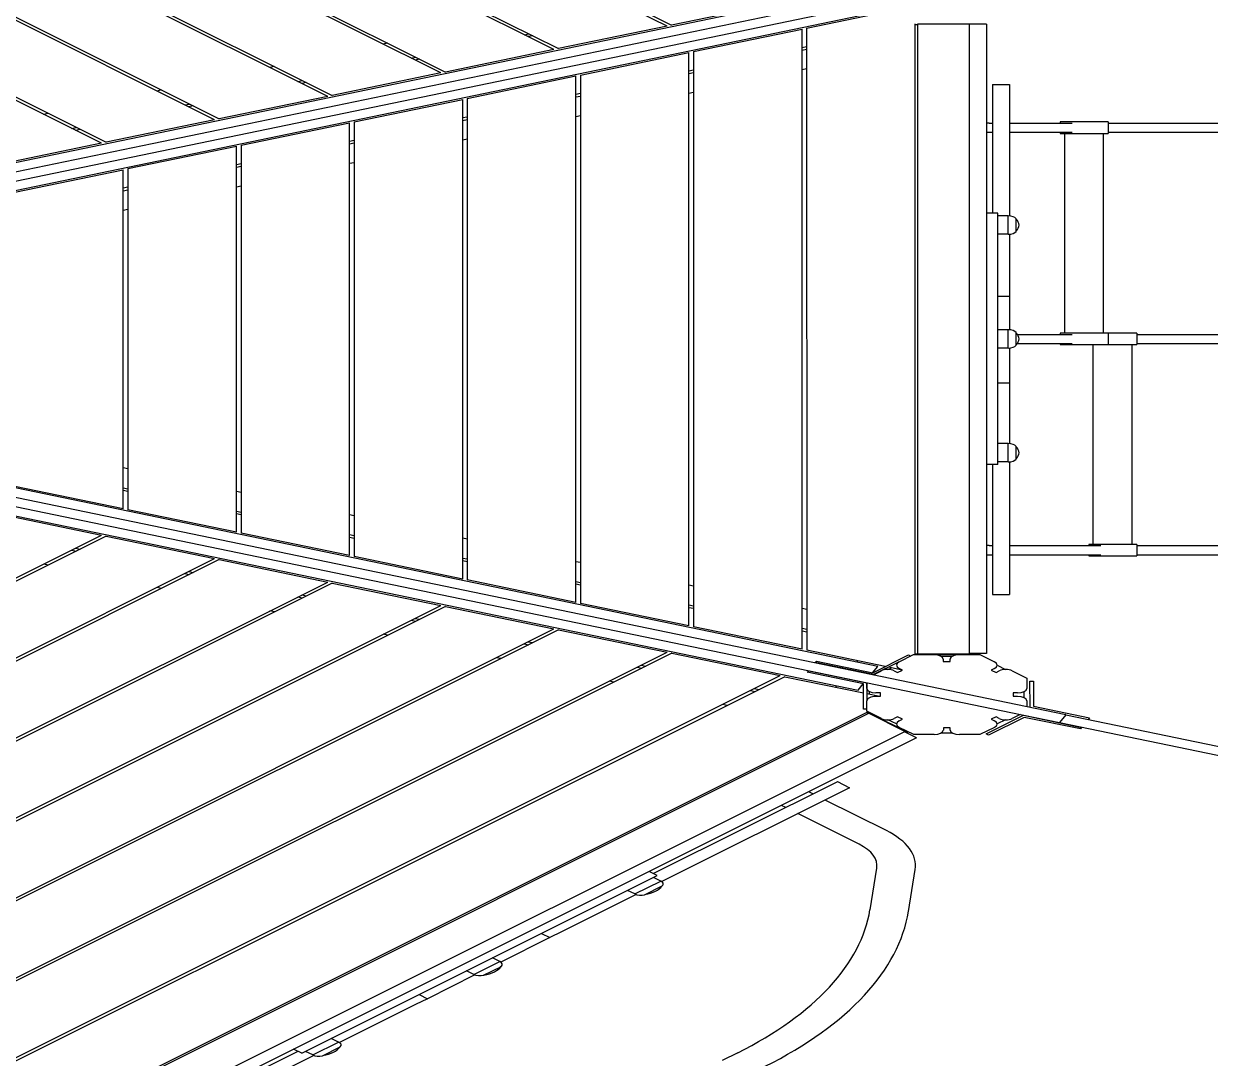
# Model space of a CAD drawing. Header units: millimetres. Extents: x 29838256 to 30236675, y -914750 to -833241.
# Drawn here: x 29971983 to 29973022, y -838836 to -837930 of the extents above; entities that cross this region are included whole.
import ezdxf

# ---------------------------------------------------------------- set-up
doc = ezdxf.new("R2010")
doc.units = ezdxf.units.MM
doc.header["$LTSCALE"] = 600
doc.header["$MEASUREMENT"] = 0
doc.layers.add('e-plan', color=9, linetype='CONTINUOUS')

msp = doc.modelspace()

# ---------------------------------------------------------------- linework, layer by layer
at = {"layer": 'e-plan', "extrusion": (0, -0.866025, 0.5)}
for p, q in [((29972546.2, -837931.9, 36468), (29971836.2, -837576.9, 37082.9)), ((29971837.9, -837574.9, 37086.4), (29972550.2, -837931.1, 36469.4)), ((29972447.2, -837952.4, 36432.5), (29971795.2, -837626.4, 36997.1)), ((29971796.8, -837624.4, 37000.6), (29972451.2, -837951.6, 36433.9)), ((29971755.8, -837673.9, 36914.9), (29972352.2, -837972.1, 36398.4)), ((29972348.2, -837972.9, 36397), (29971754.2, -837675.9, 36911.4)), ((29972249.2, -837993.4, 36361.4), (29971713.2, -837725.4, 36825.6)), ((29971714.8, -837723.4, 36829.1), (29972253.2, -837992.6, 36362.9)), ((29972150.2, -838013.9, 36325.9), (29971672.1, -837774.9, 36739.9)), ((29971673.8, -837772.9, 36743.4), (29972154.2, -838013.1, 36327.4)), ((29972051.2, -838034.4, 36290.4), (29971631.1, -837824.4, 36654.1)), ((29971632.8, -837822.4, 36657.6), (29972055.2, -838033.6, 36291.8)), ((29971352.8, -838188.5, 36023.6), (29972889.2, -837870.2, 36574.8)), ((29971358.6, -838195.4, 36011.6), (29972895, -837877.2, 36562.8)), ((29972713.3, -837898.7, 36525.6), (29971495.7, -838150.9, 36088.7)), ((29972645.3, -837911.4, 36503.5), (29972550.2, -837931.1, 36469.4)), ((29971512.9, -838171.6, 36052.7), (29972730.6, -837919.4, 36489.6)), ((29972668.4, -837933.7, 36464.9), (29972737.3, -837919.4, 36489.6)), ((29972546.2, -837931.9, 36468), (29972451.2, -837951.6, 36433.9)), ((29972569.4, -837954.2, 36429.4), (29972664.4, -837934.5, 36463.4)), ((29972664.5, -838477.6, 35522.8), (29972664.4, -837934.5, 36463.4)), ((29972668.4, -837933.7, 36464.9), (29972668.5, -838478.4, 35521.4)), ((29972763.5, -838482.3, 35514.6), (29972763.4, -837929.8, 36471.7)), ((29972763.4, -837930.5, 36470.4), (29972765.8, -837930.5, 36470.4)), ((29972765.8, -837929.8, 36471.7), (29972810.8, -837929.8, 36471.7)), ((29972765.8, -838481.9, 35515.4), (29972765.8, -837929.8, 36471.7)), ((29972810.8, -837929.8, 36471.7), (29972810.8, -837930.3, 36470.8)), ((29972810.8, -837930, 36471.2), (29972813.5, -837930, 36471.2)), ((29972825.8, -837930.3, 36470.8), (29972810.8, -837930.3, 36470.8)), ((29972810.8, -837930.3, 36470.8), (29972810.8, -838481.4, 35516.3)), ((29972813.5, -837930.3, 36470.8), (29972813.5, -837930, 36471.2)), ((29972825.8, -837930.3, 36470.8), (29972825.8, -838481.4, 35516.3)), ((29972421.2, -837939.4, 36455), (29972425.2, -837938.6, 36456.5)), ((29972428.7, -837940.3, 36453.4), (29972424.7, -837941.1, 36452)), ((29972301.7, -837946.8, 36442.2), (29972297.7, -837947.6, 36440.7)), ((29972447.2, -837952.4, 36432.5), (29972352.2, -837972.1, 36398.4)), ((29972470.4, -837974.7, 36393.8), (29972565.4, -837955, 36427.9)), ((29972565.4, -838457.1, 35558.3), (29972565.4, -837955, 36427.9)), ((29972569.4, -837954.2, 36429.4), (29972569.4, -838457.9, 35556.9)), ((29972664.4, -837950.5, 36435.8), (29972668.4, -837949.6, 36437.3)), ((29972664.4, -837952.9, 36431.6), (29972668.4, -837952.1, 36433)), ((29972322.2, -837959.9, 36419.5), (29972326.2, -837959.1, 36420.9)), ((29972329.7, -837960.8, 36417.9), (29972325.7, -837961.6, 36416.5)), ((29972202.7, -837967.3, 36406.6), (29972198.7, -837968.2, 36405.2)), ((29972348.2, -837972.9, 36397), (29972253.2, -837992.6, 36362.9)), ((29972371.4, -837995.2, 36358.3), (29972466.4, -837975.5, 36392.4)), ((29972466.4, -838436.6, 35593.8), (29972466.4, -837975.5, 36392.4)), ((29972470.4, -837974.7, 36393.8), (29972470.4, -838437.4, 35592.4)), ((29972565.4, -837971, 36400.3), (29972569.4, -837970.1, 36401.7)), ((29972565.4, -837973.4, 36396), (29972569.4, -837972.6, 36397.5)), ((29972668.4, -837969.4, 36403), (29972664.4, -837970.2, 36401.6)), ((29972223.2, -837980.4, 36384), (29972227.2, -837979.6, 36385.4)), ((29972230.6, -837981.3, 36382.4), (29972226.6, -837982.1, 36381)), ((29972831.1, -837982.9, 36379.7), (29972846.1, -837982.9, 36379.7)), ((29972831.1, -837982.9, 36379.6), (29972831.1, -837982.9, 36379.7)), ((29972831.1, -837982.9, 36379.6), (29972831.1, -838095.8, 36184.1)), ((29972846.1, -837982.9, 36379.7), (29972846.1, -837982.9, 36379.6)), ((29972846.1, -837982.9, 36379.6), (29972846.1, -838098.2, 36180)), ((29972103.7, -837987.8, 36371.1), (29972099.7, -837988.7, 36369.7)), ((29972249.2, -837993.4, 36361.4), (29972154.2, -838013.1, 36327.4)), ((29972272.4, -838015.7, 36322.8), (29972367.4, -837996, 36356.9)), ((29972367.4, -838416.1, 35629.3), (29972367.4, -837996, 36356.9)), ((29972371.4, -837995.2, 36358.3), (29972371.4, -838416.9, 35627.9)), ((29972466.4, -837991.5, 36364.8), (29972470.4, -837990.7, 36366.2)), ((29972466.4, -837993.9, 36360.5), (29972470.4, -837993.1, 36362)), ((29972569.4, -837989.9, 36367.5), (29972565.4, -837990.8, 36366)), ((29972124.2, -838000.9, 36348.5), (29972128.2, -838000.1, 36349.9)), ((29972131.6, -838001.8, 36346.9), (29972127.6, -838002.6, 36345.4)), ((29972004.6, -838008.3, 36335.6), (29972000.6, -838009.2, 36334.2)), ((29972150.2, -838013.9, 36325.9), (29972055.2, -838033.6, 36291.8)), ((29972173.4, -838036.2, 36287.3), (29972268.4, -838016.6, 36321.4)), ((29972268.4, -838395.6, 35664.9), (29972268.4, -838016.6, 36321.4)), ((29972272.4, -838015.7, 36322.8), (29972272.4, -838396.4, 35663.4)), ((29972367.4, -838012, 36329.3), (29972371.4, -838011.2, 36330.7)), ((29972367.4, -838014.5, 36325), (29972371.4, -838013.6, 36326.4)), ((29972470.4, -838010.4, 36332), (29972466.4, -838011.3, 36330.5)), ((29972828.3, -838016.8, 36321), (29972825.8, -838016.8, 36321)), ((29972828.3, -838016.8, 36321), (29972831.1, -838016.8, 36321)), ((29972846.1, -838016.8, 36321), (29972900.8, -838016.8, 36321)), ((29972932.3, -838015.8, 36322.7), (29972890.3, -838015.8, 36322.7)), ((29972890.3, -838015.8, 36322.7), (29972890.3, -838016.8, 36321)), ((29972932.3, -838015.8, 36322.7), (29972932.3, -838025.8, 36305.4)), ((29972932.3, -838016.8, 36321), (29973063.4, -838016.8, 36321)), ((29972025.1, -838021.4, 36312.9), (29972029.1, -838020.6, 36314.4)), ((29972032.6, -838022.3, 36311.4), (29972028.6, -838023.2, 36309.9)), ((29972825.8, -838024.8, 36307.1), (29972828.3, -838024.8, 36307.1)), ((29972828.3, -838024.8, 36307.1), (29972831.1, -838024.8, 36307.1)), ((29972846.1, -838024.8, 36307.1), (29972900.8, -838024.8, 36307.1)), ((29972890.3, -838024.8, 36307.1), (29972890.3, -838025.8, 36305.4)), ((29972890.3, -838025.8, 36305.4), (29972932.3, -838025.8, 36305.4)), ((29972894.3, -838200.8, 36002.2), (29972894.3, -838025.8, 36305.4)), ((29972928.3, -838200.8, 36002.2), (29972928.3, -838025.8, 36305.4)), ((29972932.3, -838024.8, 36307.1), (29973063.4, -838024.8, 36307.1)), ((29972051.2, -838034.4, 36290.4), (29971956.2, -838054.1, 36256.3)), ((29972074.3, -838056.7, 36251.8), (29972169.4, -838037.1, 36285.8)), ((29972169.4, -838375.1, 35700.4), (29972169.4, -838037.1, 36285.8)), ((29972173.4, -838036.2, 36287.3), (29972173.4, -838375.9, 35698.9)), ((29972268.4, -838032.5, 36293.7), (29972272.4, -838031.7, 36295.2)), ((29972268.4, -838035, 36289.5), (29972272.4, -838034.1, 36290.9)), ((29972371.4, -838030.9, 36296.4), (29972367.4, -838031.8, 36295)), ((29971975.3, -838077.3, 36216.2), (29972070.3, -838057.6, 36250.3)), ((29972070.3, -838354.6, 35735.9), (29972070.3, -838057.6, 36250.3)), ((29972074.3, -838056.7, 36251.8), (29972074.4, -838355.4, 35734.5)), ((29972169.4, -838053, 36258.2), (29972173.4, -838052.2, 36259.7)), ((29972169.4, -838055.5, 36254), (29972173.4, -838054.6, 36255.4)), ((29972272.4, -838051.5, 36260.9), (29972268.4, -838052.3, 36259.5)), ((29972070.3, -838073.5, 36222.7), (29972074.3, -838072.7, 36224.1)), ((29972070.3, -838076, 36218.4), (29972074.3, -838075.1, 36219.9)), ((29972173.4, -838072, 36225.4), (29972169.4, -838072.8, 36224)), ((29972074.3, -838092.5, 36189.9), (29972070.3, -838093.3, 36188.4)), ((29972835.8, -838095.8, 36184.1), (29972825.8, -838095.8, 36184.1)), ((29972835.8, -838128, 36128.3), (29972835.8, -838095.8, 36184.1)), ((29972844.8, -838098.1, 36180.1), (29972835.8, -838098.1, 36180.1)), ((29972844.8, -838114.1, 36152.3), (29972844.8, -838098.1, 36180.1)), ((29972851.8, -838111.6, 36156.7), (29972851.8, -838100.6, 36175.7)), ((29972844.8, -838114.1, 36152.3), (29972835.8, -838114.1, 36152.3)), ((29972846.1, -838114.1, 36152.4), (29972846.1, -838161.1, 36070.9)), ((29972835.8, -838315.8, 35803), (29972835.8, -838128, 36128.3)), ((29972846.1, -838161.1, 36070.9), (29972846.1, -838168.4, 36058.4)), ((29972835.8, -838168.4, 36058.4), (29972846.1, -838168.4, 36058.4)), ((29972846.1, -838168.4, 36058.4), (29972846.1, -838197.8, 36007.4)), ((29972844.8, -838197.8, 36007.5), (29972835.8, -838197.8, 36007.5)), ((29972844.8, -838197.8, 36007.4), (29972835.8, -838197.8, 36007.4)), ((29972844.8, -838197.8, 36007.4), (29972844.8, -838197.8, 36007.5)), ((29972844.8, -838213.8, 35979.7), (29972844.8, -838197.8, 36007.4)), ((29972851.8, -838200.3, 36003.1), (29972851.8, -838200.3, 36003.2)), ((29972851.8, -838211.3, 35984), (29972851.8, -838200.3, 36003.1)), ((29972852.9, -838201.8, 36000.5), (29972900.8, -838201.8, 36000.5)), ((29972932.3, -838200.8, 36002.2), (29972890.3, -838200.8, 36002.2)), ((29972890.3, -838200.8, 36002.2), (29972890.3, -838201.8, 36000.5)), ((29972957.3, -838200.8, 36002.2), (29972932.3, -838200.8, 36002.2)), ((29972932.3, -838200.8, 36002.2), (29972932.3, -838210.8, 35984.9)), ((29972957.3, -838200.8, 36002.2), (29972957.3, -838210.8, 35984.9)), ((29972957.3, -838201.8, 36000.5), (29973063.4, -838201.8, 36000.5)), ((29972844.8, -838213.8, 35979.7), (29972835.8, -838213.8, 35979.7)), ((29972846.1, -838213.8, 35979.8), (29972846.1, -838244.2, 35927)), ((29972852.8, -838209.8, 35986.6), (29972900.8, -838209.8, 35986.6)), ((29972890.3, -838209.8, 35986.6), (29972890.3, -838210.8, 35984.9)), ((29972890.3, -838210.8, 35984.9), (29972932.3, -838210.8, 35984.9)), ((29972919.3, -838385.8, 35681.7), (29972919.3, -838210.8, 35984.9)), ((29972932.3, -838210.8, 35984.9), (29972957.3, -838210.8, 35984.9)), ((29972953.4, -838385.8, 35681.7), (29972953.3, -838210.8, 35984.9)), ((29972957.3, -838209.8, 35986.6), (29973063.4, -838209.8, 35986.6)), ((29971352.7, -838223.5, 35963), (29972889.4, -838541.7, 35411.8)), ((29971358.4, -838216.5, 35975), (29972895.2, -838534.8, 35423.8)), ((29972730.6, -838492.7, 35496.7), (29971512.9, -838240.5, 35933.5)), ((29972835.8, -838244.2, 35927), (29972846.1, -838244.2, 35927)), ((29972846.1, -838244.2, 35927), (29972846.1, -838251.5, 35914.4)), ((29972846.1, -838251.5, 35914.4), (29972846.1, -838297.6, 35834.6)), ((29971495.7, -838261.3, 35897.5), (29972713.4, -838513.5, 35460.7)), ((29972844.8, -838297.5, 35834.7), (29972835.8, -838297.5, 35834.7)), ((29972844.8, -838313.5, 35807), (29972844.8, -838297.5, 35834.7)), ((29972851.8, -838311, 35811.3), (29972851.8, -838300, 35830.4)), ((29972074.4, -838319.7, 35796.3), (29972070.3, -838318.8, 35797.8)), ((29972835.8, -838315.8, 35803), (29972825.8, -838315.8, 35803)), ((29972831.1, -838315.8, 35803), (29972831.1, -838429.7, 35605.8)), ((29972844.8, -838313.5, 35807), (29972835.8, -838313.5, 35807)), ((29972846.1, -838313.5, 35807), (29972846.1, -838429.7, 35605.8)), ((29972070.3, -838354.6, 35735.9), (29971975.3, -838334.9, 35770)), ((29972070.3, -838336.2, 35767.8), (29972074.4, -838337, 35766.3)), ((29972074.4, -838339.5, 35762.1), (29972070.3, -838338.6, 35763.5)), ((29972173.4, -838340.2, 35760.8), (29972169.4, -838339.4, 35762.3)), ((29971956.2, -838358, 35729.9), (29972051.2, -838377.7, 35695.8)), ((29972169.4, -838375.1, 35700.4), (29972074.4, -838355.4, 35734.5)), ((29972169.4, -838356.7, 35732.3), (29972173.4, -838357.5, 35730.8)), ((29972173.4, -838360, 35726.6), (29972169.4, -838359.1, 35728)), ((29972272.4, -838360.7, 35725.3), (29972268.4, -838359.9, 35726.7)), ((29971631.2, -838587.7, 35332.1), (29972051.2, -838377.7, 35695.8)), ((29972055.2, -838378.5, 35694.4), (29971632.8, -838589.7, 35328.6)), ((29972055.2, -838378.5, 35694.4), (29972150.2, -838398.2, 35660.3)), ((29972268.4, -838395.6, 35664.9), (29972173.4, -838375.9, 35698.9)), ((29972268.4, -838377.2, 35696.7), (29972272.4, -838378, 35695.3)), ((29972272.4, -838380.5, 35691), (29972268.4, -838379.6, 35692.5)), ((29972371.4, -838381.2, 35689.8), (29972367.4, -838380.4, 35691.2)), ((29972025.2, -838390.7, 35673.3), (29972029.2, -838391.6, 35671.8)), ((29972028.6, -838389, 35676.3), (29972032.6, -838389.8, 35674.9)), ((29972828.3, -838386.8, 35680), (29972825.8, -838386.8, 35680)), ((29972828.3, -838386.8, 35680), (29972831.1, -838386.8, 35680)), ((29972846.1, -838386.8, 35680), (29972925.8, -838386.8, 35680)), ((29972957.4, -838385.8, 35681.7), (29972915.3, -838385.8, 35681.7)), ((29972915.3, -838385.8, 35681.7), (29972915.3, -838386.8, 35680)), ((29972957.4, -838385.8, 35681.7), (29972957.4, -838395.8, 35664.4)), ((29972957.4, -838386.8, 35680), (29973088.4, -838386.8, 35680)), ((29971672.2, -838637.2, 35246.3), (29972150.2, -838398.2, 35660.3)), ((29972154.2, -838399, 35658.9), (29971673.8, -838639.2, 35242.8)), ((29972154.2, -838399, 35658.9), (29972249.2, -838418.7, 35624.8)), ((29972367.4, -838416.1, 35629.3), (29972272.4, -838396.4, 35663.4)), ((29972367.4, -838397.7, 35661.2), (29972371.4, -838398.5, 35659.8)), ((29972371.4, -838401, 35655.5), (29972367.4, -838400.1, 35657)), ((29972470.4, -838401.7, 35654.3), (29972466.4, -838400.9, 35655.7)), ((29972825.8, -838394.8, 35666.1), (29972828.3, -838394.8, 35666.1)), ((29972828.3, -838394.8, 35666.1), (29972831.1, -838394.8, 35666.1)), ((29972846.1, -838394.8, 35666.1), (29972925.8, -838394.8, 35666.1)), ((29972915.3, -838394.8, 35666.1), (29972915.3, -838395.8, 35664.4)), ((29972915.3, -838395.8, 35664.4), (29972957.4, -838395.8, 35664.4)), ((29972957.4, -838394.8, 35666.1), (29973088.4, -838394.8, 35666.1)), ((29972004.7, -838403.8, 35650.6), (29972000.7, -838403, 35652.1)), ((29972124.2, -838411.2, 35637.8), (29972128.2, -838412.1, 35636.3)), ((29972127.7, -838409.5, 35640.8), (29972131.7, -838410.3, 35639.3)), ((29971713.2, -838686.7, 35160.6), (29972249.2, -838418.7, 35624.8)), ((29972253.2, -838419.6, 35623.3), (29971714.9, -838688.7, 35157.1)), ((29972253.2, -838419.6, 35623.3), (29972348.2, -838439.2, 35589.3)), ((29972466.4, -838436.6, 35593.8), (29972371.4, -838416.9, 35627.9)), ((29972466.4, -838418.2, 35625.7), (29972470.4, -838419, 35624.3)), ((29972470.4, -838421.5, 35620), (29972466.4, -838420.7, 35621.4)), ((29972569.4, -838422.2, 35618.8), (29972565.4, -838421.4, 35620.2)), ((29972103.7, -838424.3, 35615.1), (29972099.7, -838423.5, 35616.5)), ((29972223.2, -838431.7, 35602.2), (29972227.2, -838432.6, 35600.8)), ((29972226.7, -838430, 35605.3), (29972230.7, -838430.8, 35603.8)), ((29972831.1, -838429.7, 35605.7), (29972831.1, -838429.7, 35605.8)), ((29972831.1, -838429.7, 35605.7), (29972846.1, -838429.7, 35605.7)), ((29972846.1, -838429.7, 35605.8), (29972846.1, -838429.7, 35605.7)), ((29971754.2, -838736.3, 35074.8), (29972348.2, -838439.2, 35589.3)), ((29972352.2, -838440.1, 35587.8), (29971755.9, -838738.3, 35071.3)), ((29972352.2, -838440.1, 35587.8), (29972447.2, -838459.7, 35553.7)), ((29972565.4, -838457.1, 35558.3), (29972470.4, -838437.4, 35592.4)), ((29972565.4, -838438.7, 35590.2), (29972569.4, -838439.5, 35588.8)), ((29972569.4, -838442, 35584.5), (29972565.4, -838441.2, 35585.9)), ((29972668.5, -838442.7, 35583.2), (29972664.5, -838441.9, 35584.7)), ((29972202.7, -838444.8, 35579.6), (29972198.7, -838444, 35581)), ((29972322.2, -838452.2, 35566.7), (29972326.2, -838453.1, 35565.3)), ((29972325.7, -838450.5, 35569.7), (29972329.7, -838451.3, 35568.3)), ((29971795.2, -838785.8, 34989.1), (29972447.2, -838459.7, 35553.7)), ((29972451.2, -838460.6, 35552.3), (29971796.9, -838787.8, 34985.6)), ((29972451.2, -838460.6, 35552.3), (29972546.3, -838480.2, 35518.2)), ((29972664.5, -838477.6, 35522.8), (29972569.4, -838457.9, 35556.9)), ((29972664.5, -838459.2, 35554.7), (29972668.5, -838460, 35553.2)), ((29972668.5, -838462.5, 35549), (29972664.5, -838461.7, 35550.4)), ((29972301.7, -838465.3, 35544.1), (29972297.7, -838464.5, 35545.5)), ((29972421.2, -838472.8, 35531.2), (29972425.2, -838473.6, 35529.8)), ((29972424.7, -838471, 35534.2), (29972428.7, -838471.8, 35532.8)), ((29971836.2, -838835.3, 34903.3), (29972546.3, -838480.2, 35518.2)), ((29972550.3, -838481.1, 35516.8), (29971837.9, -838837.3, 34899.8)), ((29972400.7, -838485.8, 35508.6), (29972396.7, -838485, 35510)), ((29972550.3, -838481.1, 35516.8), (29972645.3, -838500.7, 35482.7)), ((29972737.2, -838492.7, 35496.7), (29972668.5, -838478.4, 35521.4)), ((29972726.3, -838498.1, 35487.3), (29972757.5, -838482.6, 35514.2)), ((29972749.3, -838488.7, 35503.6), (29972762, -838482.3, 35514.6)), ((29972757.5, -838482.6, 35514.2), (29972759.5, -838483.6, 35512.4)), ((29972762, -838482.3, 35514.6), (29972780, -838482.3, 35514.6)), ((29972763.5, -838481.6, 35515.9), (29972765.8, -838481.6, 35515.9)), ((29972810.8, -838481.9, 35515.4), (29972765.8, -838481.9, 35515.4)), ((29972768.5, -838482.1, 35515), (29972768.5, -838481.9, 35515.4)), ((29972768.5, -838482.1, 35515), (29972813.5, -838482.1, 35515)), ((29972785.9, -838483.6, 35512.5), (29972796.2, -838483.6, 35512.5)), ((29972802, -838482.3, 35514.6), (29972820, -838482.3, 35514.6)), ((29972825.8, -838481.4, 35516.3), (29972810.8, -838481.4, 35516.3)), ((29972810.8, -838481.4, 35516.3), (29972810.8, -838481.9, 35515.4)), ((29972813.5, -838482.1, 35515), (29972813.5, -838481.4, 35516.3)), ((29972820, -838482.3, 35514.6), (29972832.8, -838488.7, 35503.6)), ((29972520.2, -838493.3, 35495.7), (29972524.2, -838494.1, 35494.3)), ((29972523.7, -838491.5, 35498.7), (29972527.7, -838492.3, 35497.3)), ((29972676, -838489.3, 35502.5), (29972677.1, -838487.9, 35504.9)), ((29972726.8, -838499.8, 35484.3), (29972676, -838489.3, 35502.5)), ((29972677.1, -838487.9, 35504.9), (29972726.3, -838498.1, 35487.3)), ((29972712.1, -838488.9, 35503.3), (29972713.1, -838487.7, 35505.4)), ((29972726.1, -838498.1, 35487.3), (29972730.6, -838492.7, 35496.7)), ((29972748.7, -838489, 35503), (29972726.8, -838499.8, 35484.3)), ((29972739.6, -838495.3, 35492.2), (29972742.6, -838493.8, 35494.7)), ((29972752.1, -838495.8, 35491.3), (29972740.1, -838493.3, 35495.7)), ((29972752.2, -838495.8, 35491.3), (29972749.3, -838494.3, 35493.8)), ((29972788, -838486.3, 35507.7), (29972788, -838488.3, 35504.2)), ((29972788, -838488.3, 35504.2), (29972794, -838488.3, 35504.2)), ((29972794, -838488.3, 35504.2), (29972794, -838486.3, 35507.7)), ((29972832.8, -838494.3, 35493.8), (29972829.9, -838495.8, 35491.4)), ((29972835.1, -838491.6, 35498.5), (29972842.5, -838495.3, 35492.2)), ((29971877.3, -838884.8, 34817.6), (29972645.3, -838500.7, 35482.7)), ((29972649.3, -838501.6, 35481.3), (29971878.9, -838886.8, 34814.1)), ((29972499.7, -838506.3, 35473), (29972495.7, -838505.5, 35474.5)), ((29972649.3, -838501.6, 35481.3), (29972718.2, -838515.8, 35456.6)), ((29972669, -838497.7, 35487.9), (29972670.2, -838496.4, 35490.3)), ((29972718.2, -838507.9, 35470.3), (29972669, -838497.7, 35487.9)), ((29972670.2, -838496.4, 35490.3), (29972721, -838506.9, 35472.1)), ((29972724.9, -838499.5, 35484.8), (29972725, -838499.5, 35484.9)), ((29972726.9, -838499.9, 35484.1), (29972733.8, -838496.5, 35490.1)), ((29972745.1, -838496.5, 35490.1), (29972747.9, -838497.9, 35487.7)), ((29972747.9, -838497.9, 35487.7), (29972752.2, -838495.8, 35491.3)), ((29972829.9, -838495.8, 35491.4), (29972834.2, -838497.9, 35487.7)), ((29972834.2, -838497.9, 35487.7), (29972837, -838496.5, 35490.1)), ((29972848.3, -838496.5, 35490.1), (29972861.1, -838502.8, 35479.1)), ((29972861.1, -838502.8, 35479.1), (29972861.1, -838511.8, 35463.5)), ((29972863.9, -838505.4, 35474.7), (29972866.9, -838505.4, 35474.7)), ((29972864.1, -838528.4, 35434.9), (29972863.9, -838505.4, 35474.7)), ((29972866.9, -838505.4, 35474.7), (29972867, -838527.4, 35436.6)), ((29972619.3, -838513.8, 35460.2), (29972623.3, -838514.6, 35458.7)), ((29972622.7, -838512, 35463.2), (29972626.7, -838512.9, 35461.7)), ((29972693.9, -838510.8, 35465.3), (29972694.9, -838509.6, 35467.3)), ((29972713.4, -838513.5, 35460.7), (29972718, -838507.9, 35470.3)), ((29972718.3, -838529.9, 35432.2), (29972718.2, -838507.9, 35470.3)), ((29972719.1, -838506.5, 35472.7), (29972719.2, -838506.5, 35472.8)), ((29972721, -838511.8, 35463.5), (29972721, -838506.8, 35472.2)), ((29972721, -838506.9, 35472.1), (29972721.2, -838522.1, 35445.7)), ((29972723.5, -838517, 35454.6), (29972723.5, -838514.7, 35458.5)), ((29972733, -838515.8, 35456.6), (29972729, -838515.8, 35456.6)), ((29972733, -838518.8, 35451.4), (29972733, -838515.8, 35456.6)), ((29972853.1, -838515.8, 35456.6), (29972849.1, -838515.8, 35456.6)), ((29972849.1, -838515.8, 35456.6), (29972849.1, -838518.8, 35451.4)), ((29972858.6, -838514.7, 35458.5), (29972858.6, -838519.9, 35449.5)), ((29972598.8, -838526.8, 35437.5), (29972594.8, -838526, 35439)), ((29972721, -838531.8, 35428.9), (29972721, -838522.8, 35444.5)), ((29972721.1, -838516.4, 35455.5), (29972732.6, -838518.8, 35451.4)), ((29972729, -838518.8, 35451.4), (29972733, -838518.8, 35451.4)), ((29972849.1, -838518.8, 35451.4), (29972853.1, -838518.8, 35451.4)), ((29972861.1, -838522.8, 35444.5), (29972861.1, -838527.7, 35436)), ((29971940.6, -838923.1, 34751.1), (29972722.1, -838532.4, 35428)), ((29971942.2, -838924, 34749.7), (29972723, -838533.6, 35425.8)), ((29972721, -838529.9, 35432.2), (29972718.3, -838529.9, 35432.2)), ((29972733.8, -838538.2, 35417.9), (29972721, -838531.8, 35428.9)), ((29972721, -838532.9, 35427), (29972722.6, -838533.8, 35425.5)), ((29972723, -838533.6, 35425.8), (29972754.8, -838549.5, 35398.3)), ((29972724.9, -838534.5, 35424.2), (29972725.2, -838534.3, 35424.5)), ((29972725.2, -838534.3, 35424.5), (29972757, -838550.3, 35397)), ((29972747.9, -838536.8, 35420.3), (29972745.1, -838538.2, 35417.9)), ((29972752.2, -838538.9, 35416.6), (29972747.9, -838536.8, 35420.3)), ((29972825.5, -838551.6, 35394.6), (29972858.3, -838535.4, 35422.6)), ((29972834.2, -838536.8, 35420.3), (29972829.9, -838538.9, 35416.6)), ((29972837, -838538.2, 35417.9), (29972834.2, -838536.8, 35420.3)), ((29972855.4, -838534.7, 35424), (29972848.3, -838538.2, 35417.9)), ((29972858.3, -838535.4, 35422.6), (29972909.1, -838546, 35404.4)), ((29972858.4, -838535.3, 35422.8), (29972889.6, -838541.8, 35411.6)), ((29972858.4, -838535.3, 35422.9), (29972858.4, -838535.3, 35422.8)), ((29972867, -838527.4, 35436.6), (29972916.1, -838537.5, 35419)), ((29972895.4, -838534.9, 35423.6), (29972889.6, -838541.8, 35411.6)), ((29972895.2, -838534.8, 35423.8), (29972895.1, -838534.8, 35423.7)), ((29972895.1, -838534.8, 35423.7), (29972895.4, -838534.9, 35423.6)), ((29972895.4, -838534.9, 35423.6), (29973231.8, -838604.6, 35302.9)), ((29972747, -838543, 35409.5), (29972739.6, -838539.4, 35415.8)), ((29972749.3, -838540.3, 35414.2), (29972752.2, -838538.9, 35416.6)), ((29972762.1, -838552.3, 35393.4), (29972749.3, -838546, 35404.4)), ((29972794.1, -838546.3, 35403.8), (29972788.1, -838546.3, 35403.8)), ((29972788.1, -838546.3, 35403.8), (29972788.1, -838548.3, 35400.3)), ((29972794.1, -838548.3, 35400.3), (29972794.1, -838546.3, 35403.8)), ((29972832.8, -838546, 35404.4), (29972820.1, -838552.3, 35393.4)), ((29972858.8, -838537.2, 35419.6), (29972827.7, -838552.7, 35392.7)), ((29972829.9, -838538.9, 35416.6), (29972832.8, -838540.3, 35414.2)), ((29972842.5, -838539.4, 35415.8), (29972835.1, -838543, 35409.5)), ((29972908, -838547.4, 35402), (29972858.8, -838537.2, 35419.6)), ((29972889.6, -838541.8, 35411.6), (29973226.1, -838611.5, 35290.9)), ((29972909.1, -838546, 35404.4), (29972908, -838547.4, 35402)), ((29972916.1, -838537.5, 35419), (29972915, -838538.9, 35416.6)), ((29972754.1, -838549.8, 35397.7), (29971974.7, -838939.5, 34722.7)), ((29972764.7, -838555.1, 35388.5), (29971985.4, -838944.8, 34713.5)), ((29972754.8, -838549.5, 35398.3), (29972754.1, -838549.8, 35397.7)), ((29972764.7, -838555.1, 35388.5), (29972754.1, -838549.8, 35397.7)), ((29972756, -838550.8, 35396.1), (29972757, -838550.3, 35397)), ((29972780, -838552.3, 35393.4), (29972762.1, -838552.3, 35393.4)), ((29972796.2, -838551.1, 35395.5), (29972785.9, -838551.1, 35395.5)), ((29972820.1, -838552.3, 35393.4), (29972802.1, -838552.3, 35393.4)), ((29972827.7, -838552.7, 35392.7), (29972825.5, -838551.6, 35394.6)), ((29972695.4, -838593.6, 35322), (29972534.4, -838674.1, 35182.5)), ((29972706, -838598.9, 35312.8), (29972541.6, -838681.1, 35170.4)), ((29972695.4, -838593.5, 35322), (29972706, -838598.8, 35312.8)), ((29972695.4, -838593.6, 35322), (29972695.4, -838593.5, 35322)), ((29972706, -838598.8, 35312.8), (29972706, -838598.9, 35312.8)), ((29972673.9, -838604.3, 35303.4), (29972670.2, -838602.4, 35306.6)), ((29972738.2, -838636.4, 35247.7), (29972684.5, -838609.6, 35294.2)), ((29972650.1, -838616.2, 35282.7), (29972646.4, -838614.3, 35286)), ((29972714.4, -838648.3, 35227.1), (29972660.7, -838621.5, 35273.6)), ((29972723.9, -838705.7, 35127.7), (29972729.8, -838669.2, 35190.9)), ((29972757.5, -838707.1, 35125.3), (29972763.4, -838670.6, 35188.5)), ((29972492.1, -838698.5, 35140.2), (29972537.7, -838675.7, 35179.6)), ((29972518.1, -838691.9, 35151.7), (29972540.7, -838680.6, 35171.3)), ((29972537.7, -838675.7, 35179.6), (29972530.6, -838672.2, 35185.8)), ((29972540.7, -838680.6, 35171.3), (29972534.4, -838677.4, 35176.8)), ((29972519.1, -838692.3, 35150.9), (29972454, -838724.9, 35094.5)), ((29972518.1, -838691.9, 35151.7), (29972511.7, -838688.7, 35157.2)), ((29972526.6, -838692.6, 35150.5), (29972542.1, -838684.8, 35163.9)), ((29972226.5, -838831.3, 34910.1), (29972492.1, -838698.5, 35140.2)), ((29972443.7, -838730, 35085.6), (29972400.7, -838751.5, 35048.4)), ((29972436.4, -838726.4, 35091.9), (29972443.7, -838730, 35085.6)), ((29972454, -838724.9, 35094.5), (29972443.7, -838730, 35085.6)), ((29972377.1, -838762.3, 35029.6), (29972399.8, -838751, 35049.2)), ((29972399.8, -838751, 35049.2), (29972393.4, -838747.9, 35054.7)), ((29972399.8, -838751, 35049.3), (29972393.5, -838747.8, 35054.7)), ((29972399.8, -838751, 35049.2), (29972399.8, -838751, 35049.3)), ((29972378.1, -838762.8, 35028.8), (29972336.5, -838783.6, 34992.7)), ((29972377.1, -838762.3, 35029.6), (29972370.8, -838759.2, 35035.1)), ((29972385.6, -838763.1, 35028.4), (29972401.2, -838755.3, 35041.9)), ((29972401.2, -838755.3, 35041.9), (29972401.2, -838755.2, 35041.9)), ((29972336.5, -838783.6, 34992.7), (29972326.2, -838788.8, 34983.8)), ((29972329.2, -838780, 34999), (29972336.5, -838783.6, 34992.7)), ((29972326.2, -838788.8, 34983.8), (29972259.6, -838822.1, 34926.2)), ((29972226.5, -838831.3, 34910.1), (29972219.4, -838827.8, 34916.3)), ((29972236.1, -838832.9, 34907.5), (29972258.7, -838821.6, 34927.1)), ((29972244.6, -838833.6, 34906.2), (29972260.1, -838825.8, 34919.7)), ((29972258.7, -838821.6, 34927.1), (29972252.4, -838818.4, 34932.5)), ((29972223.2, -838829.7, 34913), (29972063.6, -838909.5, 34774.8)), ((29972237.1, -838833.3, 34906.7), (29972074.2, -838914.8, 34765.6)), ((29972236.1, -838832.9, 34907.5), (29972229.8, -838829.7, 34912.9)), ((29972608.3, -838830.9, 34910.9), (29972594.5, -838837.8, 34898.9))]:
    msp.add_line(p, q, dxfattribs=at)
for centre, radius, start, end in [((29972845.1, -387723.2, 743904.3), 7, 16.5514, 92.3756), ((29972831.3, -387732.2, 743904.3), 23, 333.0388, 26.9636), ((29972845.1, -387741.2, 743904.3), 7, 267.6268, 343.451), ((29972845.1, -387922.5, 743904.3), 7, 16.5514, 92.3756), ((29972845.1, -387922.6, 743904.3), 7, 16.5514, 92.3756), ((29972831.3, -387931.5, 743904.3), 23, 359.881, 26.9636), ((29972831.3, -387931.6, 743904.3), 23, 333.0388, 26.9636), ((29972845.1, -387940.6, 743904.3), 7, 267.6268, 343.451), ((29972845.1, -388122, 743904.3), 7, 16.5514, 92.3756), ((29972831.3, -388131, 743904.3), 23, 333.0388, 26.9636), ((29972845.1, -388140, 743904.3), 7, 267.6268, 343.451), ((29972780, -388492.6, 743904.3), 8, 0.0012, 90.0012), ((29972802, -388492.6, 743904.3), 8, 90.0012, 180.0012), ((29972739.4, -388518.5, 743904.3), 8, 45.0012, 135.0012), ((29972755, -388503, 743904.3), 8, 135.0012, 225.0012), ((29972827.1, -388503, 743904.3), 8, 315.0012, 45.0012), ((29972842.7, -388518.5, 743904.3), 8, 45.0012, 135.0012), ((29972729, -388543.6, 743904.3), 8, 180.0012, 270.0012), ((29972853.1, -388543.6, 743904.3), 8, 270.0012, 0.0012), ((29972729, -388565.6, 743904.3), 8, 90.0012, 180.0012), ((29972853.1, -388565.6, 743904.3), 8, 0.0012, 90.0012), ((29972739.4, -388590.7, 743904.3), 8, 225.0012, 315.0012), ((29972755, -388606.2, 743904.3), 8, 135.0012, 225.0012), ((29972827.1, -388606.2, 743904.3), 8, 315.0012, 45.0012), ((29972842.7, -388590.7, 743904.3), 8, 225.0012, 315.0012), ((29972780, -388616.6, 743904.3), 8, 270.0012, 0.0012), ((29972802.1, -388616.6, 743904.3), 8, 180.0012, 270.0012), ((29972676.8, -388854.2, 743904.3), 86.9, 355.4146, 45.0012), ((29972676.8, -388854.2, 743904.3), 53.2, 355.4146, 45.0012), ((29972536, -388886.2, 743904.3), 7, 331.5514, 47.3756), ((29972523.2, -388898.9, 743904.3), 7, 222.6268, 298.451), ((29972519.8, -388882.8, 743904.3), 23, 288.0388, 341.9636), ((29972326, -388899.5, 743904.3), 399.1, 315.0012, 355.4146), ((29972326, -388899.5, 743904.3), 432.9, 315.0012, 355.4146), ((29972395.1, -389027.1, 743904.3), 7, 331.5514, 47.3756), ((29972395, -389027.2, 743904.3), 7, 331.5514, 47.3756), ((29972382.3, -389039.9, 743904.3), 7, 222.6268, 298.451), ((29972378.9, -389023.8, 743904.3), 23, 288.0388, 341.9636), ((29972379, -389023.7, 743904.3), 23, 314.881, 341.9636), ((29972237.9, -389164.8, 743904.3), 23, 288.0388, 341.9636), ((29972254, -389168.2, 743904.3), 7, 331.5514, 47.3756), ((29972241.2, -389180.9, 743904.3), 7, 222.6268, 298.451)]:
    msp.add_arc(centre, radius, start, end, dxfattribs=at)
at = {"layer": 'e-plan'}
msp.add_rational_spline([(29972722.9, -838533.6, 35425.8), (29972722, -838533.2, 35426.5), (29972721.5, -838532.9, 35427), (29972721.2, -838532.8, 35427.2)], [0.526315789474, 0.513010316396, 0.504750358312, 0.501535915222], degree=3, dxfattribs=at)

doc.saveas('drawing.dxf')
